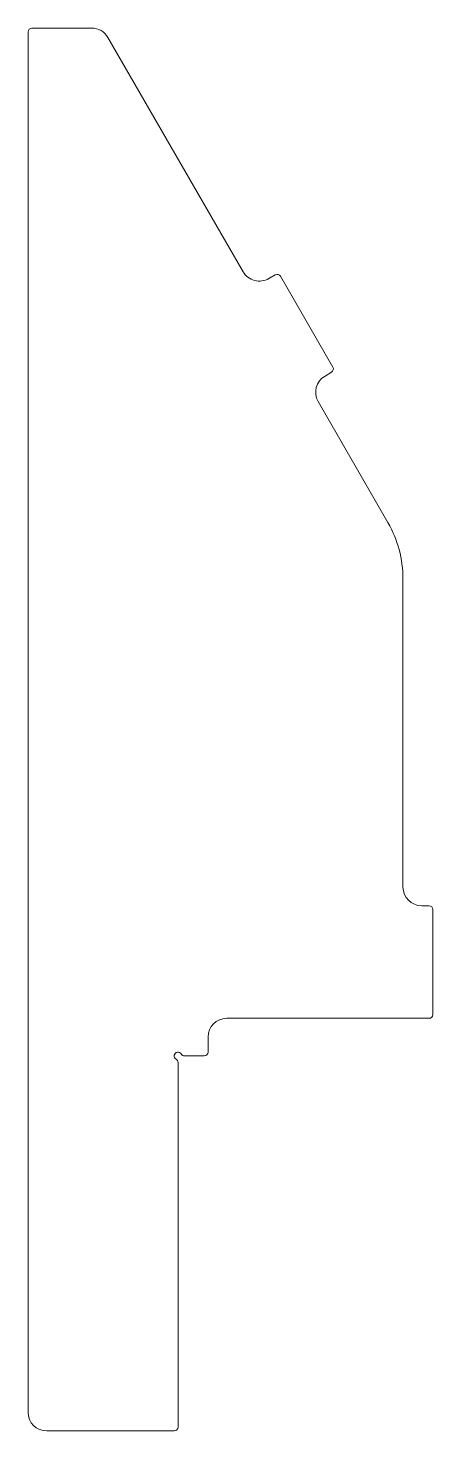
# Model space of a CAD drawing. Header units: metres. Extents: x -54 to 54, y -187 to 187.
import ezdxf

# ---------------------------------------------------------------- set-up
doc = ezdxf.new("R2010")
doc.units = ezdxf.units.M
doc.layers.add('102', color=7, linetype='Continuous')

msp = doc.modelspace()

# ---------------------------------------------------------------- linework, layer by layer
at = {"layer": '102', "color": 7, "linetype": 'Continuous', "lineweight": 18}
for p, q in [((-37.01, 187), (-53, 187)), ((-54, 186), (-54, -182)), ((3.38, 122.05), (-32.68, 184.5)), ((11.94, 121.22), (10.21, 120.22)), ((27.3, 96.6), (13.3, 120.85)), ((25.21, 94.24), (26.94, 95.24)), ((41.98, 55.18), (23.38, 87.41)), ((46, -42), (46, 40.18)), ((53, -47), (51, -47)), ((54, -76), (54, -48)), ((-1, -77), (53, -77)), ((-6, -86), (-6, -82)), ((-14, -186), (-14, -88.73)), ((-12.27, -87), (-7, -87)), ((-49, -187), (-15, -187))]:
    msp.add_line(p, q, dxfattribs=at)
for centre, radius, start, end in [((-53, 186), 1, 90, 180), ((-37.01, 182), 5, 30, 90), ((7.71, 124.55), 5, -150, -60), ((12.44, 120.35), 1, 30, 120), ((27.71, 89.91), 5, 120, -150), ((26.44, 96.1), 1, -60, 30), ((16, 40.18), 30, 0, 30), ((51, -42), 5, 180, -90), ((53, -48), 1, 0, 90), ((-1, -82), 5, 90, 180), ((53, -76), 1, -90, 0), ((-14, -87), 1, 30, -120), ((-7, -86), 1, -90, 0), ((-15, -88.73), 1, 0, 60), ((-12.27, -86), 1, -150, -90), ((-49, -182), 5, 180, -90), ((-15, -186), 1, -90, 0)]:
    msp.add_arc(centre, radius, start, end, dxfattribs=at)

doc.saveas('drawing.dxf')
